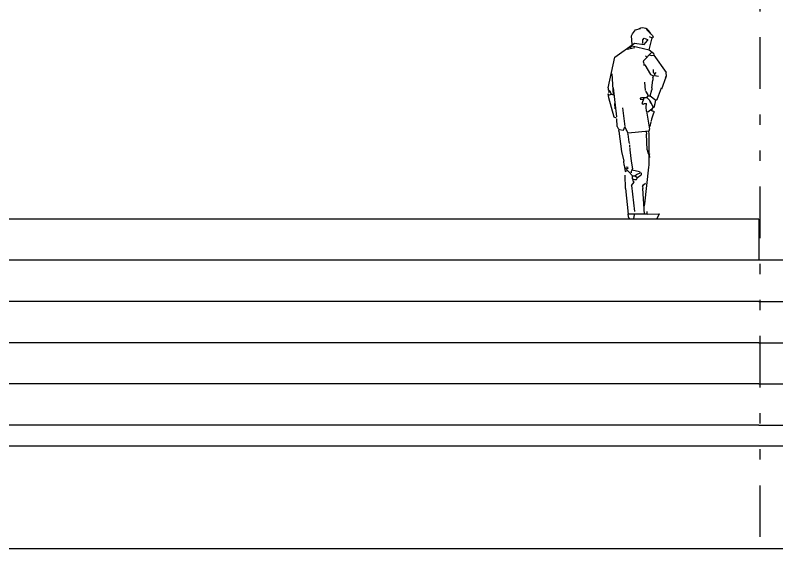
# Model space of a CAD drawing. Header units: inches. Extents: x 21 to 132, y 19 to 196.
# Drawn here: x 81.74 to 89.12, y 47.57 to 52.75 of the extents above; entities that cross this region are included whole.
import ezdxf

# ---------------------------------------------------------------- set-up
doc = ezdxf.new("R2010")
doc.units = ezdxf.units.IN
doc.header["$MEASUREMENT"] = 0
doc.linetypes.add('DIVIDE', pattern=[1.25, 0.5, -0.25, 0, -0.25, 0, -0.25])
for name, color, linetype in [('ax', 40, 'DIVIDE'), ('fur', 253, 'Continuous'), ('gradient', 240, 'Continuous'), ('inwall', 41, 'Continuous'), ('wall', 7, 'Continuous')]:
    doc.layers.add(name, color=color, linetype=linetype)

# ---------------------------------------------------------------- blocks, each defined once
blk = doc.blocks.new('Man051')
for p, q in [((-21.99, 184.5), (-18.99, 188.4)), ((-18.99, 188.4), (-14.06, 189.75)), ((-8.49, 188.7), (-2.49, 183)), ((-22.89, 182.7), (-21.99, 184.5)), ((-22.29, 174.3), (-22.89, 182.7)), ((-11.79, 178.8), (-10.59, 180.3)), ((-11.79, 175.2), (-11.79, 178.8)), ((-10.59, 180.3), (-7.29, 179.1)), ((-10.59, 174.3), (-7.29, 178.2)), ((-7.29, 179.1), (-7.29, 178.2)), ((-5.79, 181.8), (-2.79, 180.6)), ((-5.79, 168.9), (-2.79, 180.6)), ((-2.79, 180.6), (-1.89, 181.2)), ((-2.49, 183), (-1.89, 181.2)), ((-39.09, 162), (-19.89, 175.5)), ((-27.09, 169.5), (-19.59, 171.3)), ((-24.09, 170.7), (-22.59, 172.8)), ((-22.29, 172.8), (-5.79, 168.9)), ((-19.89, 175.5), (-10.59, 174.3)), ((-10.89, 158.7), (-3.09, 166.8)), ((-9.39, 163.2), (-8.49, 162.6)), ((-5.79, 168.9), (-1.59, 165.9)), ((-5.49, 164.1), (-3.69, 163.5)), ((-3.69, 163.5), (-1.29, 163.8)), ((-1.59, 165.9), (-1.29, 163.8)), ((-1.29, 163.8), (10.71, 147)), ((-45.69, 132), (-39.09, 162)), ((-11.19, 156.9), (-10.89, 158.7)), ((-11.19, 156.9), (-10.89, 155.1)), ((-11.19, 154.5), (-9.99, 154.5)), ((-9.99, 154.5), (-4.59, 145.2)), ((-1.59, 147), (-1.59, 150)), ((-40.29, 125.4), (-41.79, 145.8)), ((-4.59, 145.2), (-1.59, 143.7)), ((-2.19, 141.9), (-1.59, 143.7)), ((-2.19, 141.9), (-2.19, 139.5)), ((-1.59, 147), (-0.69, 145.2)), ((-0.69, 145.2), (1.11, 147)), ((-0.69, 145.2), (-0.69, 144)), ((-0.69, 144), (3.21, 143.4)), ((10.42, 142.45), (6.33, 130.74)), ((10.11, 141.9), (11.01, 143.4)), ((11.01, 143.4), (10.71, 147)), ((-9.47, 129.57), (-10.05, 137.76)), ((-3.09, 132), (-2.19, 139.5)), ((-45.99, 126.3), (-44.79, 125.1)), ((-45.99, 126.3), (-45.09, 122.7)), ((-45.69, 132), (-45.69, 130.2)), ((-45.69, 130.2), (-43.89, 129.3)), ((-45.69, 128.1), (-43.59, 128.1)), ((-44.79, 125.1), (-42.69, 126)), ((-43.89, 129.3), (-43.59, 128.1)), ((-43.59, 128.1), (-42.69, 126)), ((-42.69, 126), (-40.29, 125.4)), ((-40.59, 132), (-37.59, 104.1)), ((-9.39, 129), (-6.99, 125.4)), ((-4.89, 124.5), (-3.09, 130.2)), ((-3.09, 132), (-3.09, 130.2)), ((3.21, 124.5), (6.21, 132)), ((-45.09, 122.7), (-39.99, 104.1)), ((-14.49, 121.2), (-13.29, 122.7)), ((-14.49, 121.2), (-11.19, 120.9)), ((-13.29, 122.7), (-8.19, 122.7)), ((-12.69, 117), (-10.59, 122.4)), ((-8.19, 122.7), (-6.69, 124.5)), ((-6.99, 125.4), (-6.69, 124.5)), ((-6.69, 124.5), (-4.89, 124.5)), ((-5.19, 119.7), (-1.89, 113.1)), ((-4.89, 124.5), (0.81, 120)), ((0.21, 117), (0.81, 120)), ((0.81, 120), (2.01, 120.9)), ((2.01, 120.9), (3.21, 124.5)), ((-38.79, 111.6), (-39.09, 117)), ((-31.59, 112.8), (-29.49, 94.5)), ((-12.69, 117), (-11.49, 116.4)), ((-11.49, 116.4), (-10.29, 117)), ((-10.29, 117), (-8.49, 117)), ((-8.79, 113.4), (-8.49, 117)), ((-8.49, 109.5), (-8.79, 113.4)), ((-3.03, 111.42), (-7.13, 108.5)), ((-3.09, 109.8), (-2.65, 112)), ((-2.79, 111.3), (-1.89, 113.1)), ((-1.89, 113.1), (-0.99, 113.4)), ((-0.99, 113.4), (0.21, 117)), ((-39.99, 104.1), (-37.89, 102.9)), ((-8.49, 109.5), (-5.49, 92.1)), ((-3.09, 109.8), (-1.29, 109.5)), ((-3.09, 102), (-1.29, 107.7)), ((-1.29, 109.5), (-1.29, 107.7)), ((-36.69, 94.5), (-37.29, 102)), ((-4.89, 94.5), (-3.69, 99)), ((-3.39, 99.9), (-3.09, 102)), ((-36.69, 94.5), (-35.79, 92.7)), ((-35.79, 92.7), (-34.89, 91.8)), ((-35.19, 90), (-34.89, 91.8)), ((-35.19, 90), (-32.49, 70.2)), ((-34.89, 91.8), (-30.69, 90.9)), ((-30.69, 90.9), (-29.49, 94.2)), ((-29.49, 94.2), (-26.79, 88.8)), ((-28.29, 92.4), (-27.99, 90.6)), ((-26.19, 88.5), (-6.09, 90.3)), ((-8.79, 89.7), (-8.49, 87)), ((-5.55, 92.46), (-6.16, 90.13)), ((-5.79, 87), (-6.09, 90.3)), ((-26.49, 87), (-26.19, 88.5)), ((-26.49, 87), (-25.59, 79.5)), ((-7.59, 72), (-8.49, 87)), ((-5.79, 57), (-5.79, 87)), ((-25.59, 79.5), (-24.99, 78)), ((-24.99, 76.8), (-24.69, 74.4)), ((-32.49, 70.2), (-30.39, 60.9)), ((-24.39, 73.8), (-24.39, 72)), ((-24.39, 72), (-23.19, 60.9)), ((-7.59, 72), (-6.69, 68.4)), ((-6.69, 68.4), (-5.79, 66.9)), ((-5.79, 66.9), (-5.19, 68.4)), ((-5.79, 66.9), (-5.49, 64.5)), ((-30.09, 57), (-30.39, 60.9)), ((-23.19, 60.9), (-21.99, 53.4)), ((-30.09, 57), (-28.89, 51)), ((-29.19, 54.6), (-21.99, 46.8)), ((-28.89, 51), (-27.09, 51.9)), ((-27.99, 55.5), (-26.19, 55.2)), ((-27.69, 53.4), (-25.89, 54.6)), ((-23.19, 50.7), (-22.29, 52.5)), ((-22.29, 52.5), (-21.99, 53.4)), ((-22.29, 52.5), (-15.09, 51)), ((-9.99, 19.5), (-6.09, 55.2)), ((-6.09, 55.2), (-5.79, 57)), ((-28.59, 34.5), (-29.19, 47.4)), ((-23.19, 50.7), (-23.19, 49.5)), ((-21.99, 46.8), (-19.59, 46.8)), ((-21.99, 43.8), (-21.99, 46.8)), ((-19.59, 46.8), (-18.09, 48)), ((-19.59, 46.8), (-17.19, 45)), ((-18.09, 48), (-14.49, 49.5)), ((-18.09, 43.2), (-17.19, 45)), ((-17.19, 45), (-13.59, 47.7)), ((-15.09, 51), (-14.49, 49.5)), ((-13.59, 49.5), (-13.59, 47.7)), ((-22.89, 37.2), (-20.19, 40.5)), ((-22.89, 37.2), (-19.89, 12)), ((-21.99, 43.8), (-21.69, 42)), ((-21.99, 43.8), (-19.89, 43.2)), ((-21.69, 42), (-20.19, 40.5)), ((-19.89, 43.2), (-18.09, 43.2)), ((-12.09, 36.3), (-11.19, 38.1)), ((-11.19, 38.1), (-9.39, 39.6)), ((-28.59, 34.5), (-26.24, 9.35)), ((-12.09, 36.3), (-11.79, 34.5)), ((-10.29, 9.6), (-11.79, 34.5)), ((-11.19, 19.5), (-10.59, 17.7)), ((-10.59, 17.7), (-9.99, 19.5)), ((-26.49, 9.9), (-7.89, 9.9)), ((-20.49, 5.1), (-19.89, 9)), ((-7.89, 12), (-7.89, 9.9)), ((-7.71, 9.57), (4.01, 9.8)), ((4.01, 9.8), (1.6, 4.9)), ((-25.89, 6.3), (-24.39, 5.1)), ((-24.39, 5.1), (-20.49, 5.1)), ((-20.49, 5.1), (1.6, 4.9))]:
    blk.add_line(p, q)
for centre, radius, start, end in [((-11.99, 182.15), 8.05, 16.97178, 117.36087), ((-13.73, 114.22), 10.13, 15.93478, 56.83389), ((-9.09, 10.95), 17.43, 183.45328, 195.47115)]:
    blk.add_arc(centre, radius, start, end)

msp = doc.modelspace()

# ---------------------------------------------------------------- linework, layer by layer
at = {"layer": 'ax'}
msp.add_line((88.95983, 59.78144), (88.95983, 47.56601), dxfattribs=at)
at = {"layer": 'gradient', "color": 253}
for p, q in [((88.94941, 50.76601), (67.94941, 50.76601)), ((88.94941, 50.36601), (67.94941, 50.36601)), ((88.94941, 49.96601), (67.94941, 49.96601)), ((88.94941, 49.56601), (79.24941, 49.56601)), ((88.94941, 49.16601), (79.24941, 49.16601)), ((88.94941, 48.76601), (79.24941, 48.76601))]:
    msp.add_line(p, q, dxfattribs=at)
at = {"layer": 'gradient', "color": 252}
for p, q in [((96.14941, 50.36601), (88.94941, 50.36601)), ((88.94941, 49.96601), (95.44941, 49.96601)), ((88.94941, 49.56601), (94.74941, 49.56601)), ((88.94941, 49.16601), (94.04941, 49.16601)), ((88.94941, 48.76601), (93.34941, 48.76601))]:
    msp.add_line(p, q, dxfattribs=at)
at = {"layer": 'inwall', "color": 253}
msp.add_line((88.94941, 50.76601), (88.94941, 50.36601), dxfattribs=at)
at = {"layer": 'inwall'}
msp.add_line((79.24941, 48.56601), (90.34941, 48.56601), dxfattribs=at)
at = {"layer": 'wall'}
msp.add_line((106.64941, 47.56601), (50.24941, 47.56601), dxfattribs=at)

# ---------------------------------------------------------------- block references
at = {"layer": 'fur', "xscale": 0.01, "yscale": 0.01, "zscale": 0.01}
msp.add_blockref('Man051', (87.94377, 50.71915), dxfattribs=at)

doc.saveas('drawing.dxf')
